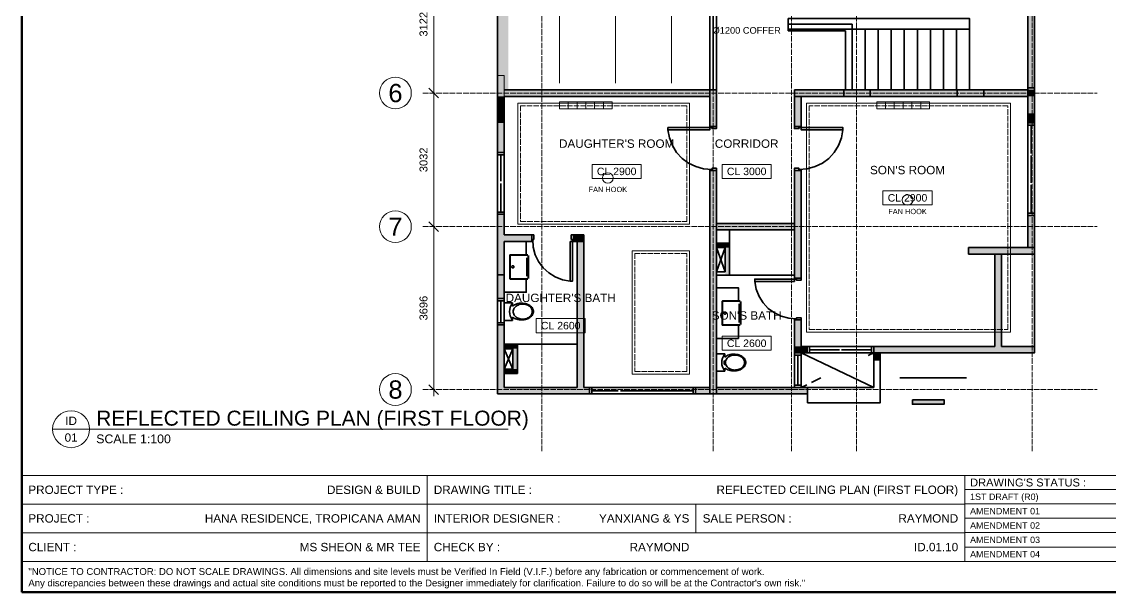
# Model space of a CAD drawing. Header units: millimetres. Extents: x 5 to 415, y 5 to 292.
# Drawn here: x 5 to 252, y 5 to 134.5 of the extents above; entities that cross this region are included whole.
import ezdxf
from ezdxf.enums import TextEntityAlignment as Align

# ---------------------------------------------------------------- set-up
doc = ezdxf.new("R2010")
doc.units = ezdxf.units.MM
doc.linetypes.add('DASHED', pattern=[1.524, 1.27, -0.254])
for name, color, linetype, lineweight in [('0-SHEET', 7, 'CONTINUOUS', 50), ('0-TITLE', 7, 'CONTINUOUS', 18), ('0-TITLE-TXT', 7, 'CONTINUOUS', 13), ('A-GRID', 8, 'DASHED', 13), ('A-GRID-TAG', 7, 'CONTINUOUS', 18), ('A-WALL', 250, 'CONTINUOUS', 35), ('A-WALL-FILL', 250, 'CONTINUOUS', 0), ('A-WIND', 7, 'CONTINUOUS', 13), ('I-CEIL', 7, 'CONTINUOUS', 18), ('I-CEIL-COVE', 1, 'DASHED', 18), ('I-DIM', 5, 'CONTINUOUS', 13), ('I-NOTE', 1, 'CONTINUOUS', 13), ('I-ROOM', 7, 'CONTINUOUS', 13), ('I-TEXT', 7, 'CONTINUOUS', 13)]:
    doc.layers.add(name, color=color, linetype=linetype, lineweight=lineweight)
doc.styles.get("Standard").update_dxf_attribs({"font": 'arial.ttf'})

msp = doc.modelspace()

# ---------------------------------------------------------------- hatches: boundary and pattern name
at = {"layer": 'A-WALL-FILL', "true_color": 0x4d4d4d}
h = msp.add_hatch(color=7, dxfattribs=at)
h.dxf.hatch_style = 1
h.paths.add_polyline_path([(115.45, 176.39), (112.97, 176.39), (115.45, 119.01), (115.45, 176.39)])
h = msp.add_hatch(color=7, dxfattribs=at)
h.dxf.hatch_style = 1
h.paths.add_polyline_path([(112.97, 176.39), (115.45, 119.01), (112.97, 119.01), (112.97, 176.39)])
h = msp.add_hatch(color=7, dxfattribs=at)
h.dxf.hatch_style = 1
h.paths.add_polyline_path([(234.8, 148.73), (233.3, 148.73), (234.8, 119.01), (234.8, 148.73)])
h = msp.add_hatch(color=7, dxfattribs=at)
h.dxf.hatch_style = 1
h.paths.add_polyline_path([(233.3, 148.73), (234.8, 119.01), (233.3, 119.01), (233.3, 148.73)])
h = msp.add_hatch(color=7, dxfattribs=at)
h.dxf.hatch_style = 1
h.paths.add_polyline_path([(114.47, 114.28), (114.47, 122.28), (112.97, 114.28), (114.47, 114.28)])
h = msp.add_hatch(color=7, dxfattribs=at)
h.dxf.hatch_style = 1
h.paths.add_polyline_path([(114.47, 122.28), (112.97, 114.28), (112.97, 122.28), (114.47, 122.28)])
h = msp.add_hatch(color=7, dxfattribs=at)
h.dxf.hatch_style = 1
h.paths.add_polyline_path([(161.14, 119.01), (112.97, 119.01), (161.14, 117.51), (161.14, 119.01)])
h = msp.add_hatch(color=7, dxfattribs=at)
h.dxf.hatch_style = 1
h.paths.add_polyline_path([(112.97, 119.01), (161.14, 117.51), (112.97, 117.51), (112.97, 119.01)])
h = msp.add_hatch(color=7, dxfattribs=at)
h.dxf.hatch_style = 1
h.paths.add_polyline_path([(162.64, 119.01), (161.14, 119.01), (162.64, 110.71), (162.64, 119.01)])
h = msp.add_hatch(color=7, dxfattribs=at)
h.dxf.hatch_style = 1
h.paths.add_polyline_path([(161.14, 119.01), (162.64, 110.71), (161.14, 110.71), (161.14, 119.01)])
h = msp.add_hatch(color=7, dxfattribs=at)
h.dxf.hatch_style = 1
h.paths.add_polyline_path([(191.54, 119.01), (180.34, 119.01), (191.54, 117.51), (191.54, 119.01)])
h = msp.add_hatch(color=7, dxfattribs=at)
h.dxf.hatch_style = 1
h.paths.add_polyline_path([(180.34, 119.01), (191.54, 117.51), (180.34, 117.51), (180.34, 119.01)])
h = msp.add_hatch(color=7, dxfattribs=at)
h.dxf.hatch_style = 1
h.paths.add_polyline_path([(197.55, 117.51), (197.55, 119.01), (191.54, 117.51), (197.55, 117.51)])
h = msp.add_hatch(color=7, dxfattribs=at)
h.dxf.hatch_style = 1
h.paths.add_polyline_path([(197.55, 119.01), (191.54, 117.51), (191.54, 119.01), (197.55, 119.01)])
h = msp.add_hatch(color=7, dxfattribs=at)
h.dxf.hatch_style = 1
h.paths.add_polyline_path([(217.3, 119.01), (197.55, 119.01), (217.3, 117.51), (217.3, 119.01)])
h = msp.add_hatch(color=7, dxfattribs=at)
h.dxf.hatch_style = 1
h.paths.add_polyline_path([(197.55, 119.01), (217.3, 117.51), (197.55, 117.51), (197.55, 119.01)])
h = msp.add_hatch(color=7, dxfattribs=at)
h.dxf.hatch_style = 1
h.paths.add_polyline_path([(223.3, 117.51), (223.3, 119.01), (217.3, 117.51), (223.3, 117.51)])
h = msp.add_hatch(color=7, dxfattribs=at)
h.dxf.hatch_style = 1
h.paths.add_polyline_path([(223.3, 119.01), (217.3, 117.51), (217.3, 119.01), (223.3, 119.01)])
h = msp.add_hatch(color=7, dxfattribs=at)
h.dxf.hatch_style = 1
h.paths.add_polyline_path([(233.3, 119.01), (223.3, 119.01), (233.3, 117.51), (233.3, 119.01)])
h = msp.add_hatch(color=7, dxfattribs=at)
h.dxf.hatch_style = 1
h.paths.add_polyline_path([(223.3, 119.01), (233.3, 117.51), (223.3, 117.51), (223.3, 119.01)])
h = msp.add_hatch(color=7, dxfattribs=at)
h.dxf.hatch_style = 1
h.paths.add_polyline_path([(233.3, 113.49), (234.8, 113.49), (233.3, 119.48), (233.3, 113.49)])
h = msp.add_hatch(color=7, dxfattribs=at)
h.dxf.hatch_style = 1
h.paths.add_polyline_path([(234.8, 113.49), (233.3, 119.48), (234.8, 119.48), (234.8, 113.49)])
h = msp.add_hatch(color=7, dxfattribs=at)
h.dxf.hatch_style = 1
h.paths.add_polyline_path([(234.8, 119.01), (233.3, 119.01), (234.8, 117.51), (234.8, 119.01)])
h = msp.add_hatch(color=7, dxfattribs=at)
h.dxf.hatch_style = 1
h.paths.add_polyline_path([(233.3, 119.01), (234.8, 117.51), (233.3, 117.51), (233.3, 119.01)])
h = msp.add_hatch(color=7, dxfattribs=at)
h.dxf.hatch_style = 1
h.paths.add_polyline_path([(114.47, 117.51), (112.97, 117.51), (114.47, 114.75), (114.47, 117.51)])
h = msp.add_hatch(color=7, dxfattribs=at)
h.dxf.hatch_style = 1
h.paths.add_polyline_path([(112.97, 117.51), (114.47, 114.75), (112.97, 114.75), (112.97, 117.51)])
h = msp.add_hatch(color=7, dxfattribs=at)
h.dxf.hatch_style = 1
h.paths.add_polyline_path([(181.84, 117.51), (180.34, 117.51), (181.84, 110.71), (181.84, 117.51)])
h = msp.add_hatch(color=7, dxfattribs=at)
h.dxf.hatch_style = 1
h.paths.add_polyline_path([(180.34, 117.51), (181.84, 110.71), (180.34, 110.71), (180.34, 117.51)])
h = msp.add_hatch(color=7, dxfattribs=at)
h.dxf.hatch_style = 1
h.paths.add_polyline_path([(234.8, 117.51), (233.3, 117.51), (234.8, 111.5), (234.8, 117.51)])
h = msp.add_hatch(color=7, dxfattribs=at)
h.dxf.hatch_style = 1
h.paths.add_polyline_path([(233.3, 117.51), (234.8, 111.5), (233.3, 111.5), (233.3, 117.51)])
h = msp.add_hatch(color=7, dxfattribs=at)
h.dxf.hatch_style = 1
h.paths.add_polyline_path([(114.47, 114.75), (112.97, 114.75), (114.47, 114.28), (114.47, 114.75)])
h = msp.add_hatch(color=7, dxfattribs=at)
h.dxf.hatch_style = 1
h.paths.add_polyline_path([(112.97, 114.75), (114.47, 114.28), (112.97, 114.28), (112.97, 114.75)])
h = msp.add_hatch(color=7, dxfattribs=at)
h.dxf.hatch_style = 1
h.paths.add_polyline_path([(114.47, 114.28), (112.97, 114.28), (114.47, 111.5), (114.47, 114.28)])
h = msp.add_hatch(color=7, dxfattribs=at)
h.dxf.hatch_style = 1
h.paths.add_polyline_path([(112.97, 114.28), (114.47, 111.5), (112.97, 111.5), (112.97, 114.28)])
h = msp.add_hatch(color=7, dxfattribs=at)
h.dxf.hatch_style = 1
h.paths.add_polyline_path([(114.47, 111.5), (112.97, 111.5), (114.47, 104.77), (114.47, 111.5)])
h = msp.add_hatch(color=7, dxfattribs=at)
h.dxf.hatch_style = 1
h.paths.add_polyline_path([(112.97, 111.5), (114.47, 104.77), (112.97, 104.77), (112.97, 111.5)])
h = msp.add_hatch(color=7, dxfattribs=at)
h.dxf.hatch_style = 1
h.paths.add_polyline_path([(234.8, 113.49), (233.3, 113.49), (234.8, 111.5), (234.8, 113.49)])
h = msp.add_hatch(color=7, dxfattribs=at)
h.dxf.hatch_style = 1
h.paths.add_polyline_path([(233.3, 113.49), (234.8, 111.5), (233.3, 111.5), (233.3, 113.49)])
h = msp.add_hatch(color=7, dxfattribs=at)
h.dxf.hatch_style = 1
h.paths.add_polyline_path([(162.64, 100.7), (161.14, 100.7), (162.64, 49.99), (162.64, 100.7)])
h = msp.add_hatch(color=7, dxfattribs=at)
h.dxf.hatch_style = 1
h.paths.add_polyline_path([(161.14, 100.7), (162.64, 49.99), (161.14, 49.99), (161.14, 100.7)])
h = msp.add_hatch(color=7, dxfattribs=at)
h.dxf.hatch_style = 1
h.paths.add_polyline_path([(181.84, 100.7), (180.34, 100.7), (181.84, 76.3), (181.84, 100.7)])
h = msp.add_hatch(color=7, dxfattribs=at)
h.dxf.hatch_style = 1
h.paths.add_polyline_path([(180.34, 100.7), (181.84, 76.3), (180.34, 76.3), (180.34, 100.7)])
h = msp.add_hatch(color=7, dxfattribs=at)
h.dxf.hatch_style = 1
h.paths.add_polyline_path([(114.47, 90.77), (112.97, 90.77), (114.47, 86.07), (114.47, 90.77)])
h = msp.add_hatch(color=7, dxfattribs=at)
h.dxf.hatch_style = 1
h.paths.add_polyline_path([(112.97, 90.77), (114.47, 86.07), (112.97, 86.07), (112.97, 90.77)])
h = msp.add_hatch(color=7, dxfattribs=at)
h.dxf.hatch_style = 1
h.paths.add_polyline_path([(234.8, 90.5), (233.3, 90.5), (234.8, 83.2), (234.8, 90.5)])
h = msp.add_hatch(color=7, dxfattribs=at)
h.dxf.hatch_style = 1
h.paths.add_polyline_path([(233.3, 90.5), (234.8, 83.2), (233.3, 83.2), (233.3, 90.5)])
h = msp.add_hatch(color=7, dxfattribs=at)
h.dxf.hatch_style = 1
h.paths.add_polyline_path([(180.34, 88.7), (162.64, 88.7), (180.34, 87.2), (180.34, 88.7)])
h = msp.add_hatch(color=7, dxfattribs=at)
h.dxf.hatch_style = 1
h.paths.add_polyline_path([(162.64, 88.7), (180.34, 87.2), (162.64, 87.2), (162.64, 88.7)])
h = msp.add_hatch(color=7, dxfattribs=at)
h.dxf.hatch_style = 1
h.paths.add_polyline_path([(120.71, 86.07), (112.97, 86.07), (120.71, 84.57), (120.71, 86.07)])
h = msp.add_hatch(color=7, dxfattribs=at)
h.dxf.hatch_style = 1
h.paths.add_polyline_path([(112.97, 86.07), (120.71, 84.57), (112.97, 84.57), (112.97, 86.07)])
h = msp.add_hatch(color=7, dxfattribs=at)
h.dxf.hatch_style = 1
h.paths.add_polyline_path([(114.47, 84.57), (112.97, 84.57), (114.47, 77.06), (114.47, 84.57)])
h = msp.add_hatch(color=7, dxfattribs=at)
h.dxf.hatch_style = 1
h.paths.add_polyline_path([(112.97, 84.57), (114.47, 77.06), (112.97, 77.06), (112.97, 84.57)])
h = msp.add_hatch(color=7, dxfattribs=at)
h.dxf.hatch_style = 1
h.paths.add_polyline_path([(132.52, 86.07), (130.21, 86.07), (132.52, 84.57), (132.52, 86.07)])
h = msp.add_hatch(color=7, dxfattribs=at)
h.dxf.hatch_style = 1
h.paths.add_polyline_path([(130.21, 86.07), (132.52, 84.57), (130.21, 84.57), (130.21, 86.07)])
h = msp.add_hatch(color=7, dxfattribs=at)
h.dxf.hatch_style = 1
h.paths.add_polyline_path([(132.52, 84.57), (131.02, 84.57), (132.52, 51.49), (132.52, 84.57)])
h = msp.add_hatch(color=7, dxfattribs=at)
h.dxf.hatch_style = 1
h.paths.add_polyline_path([(131.02, 84.57), (132.52, 51.49), (131.02, 51.49), (131.02, 84.57)])
h = msp.add_hatch(color=7, dxfattribs=at)
h.dxf.hatch_style = 1
h.paths.add_polyline_path([(165.64, 84.2), (162.64, 84.2), (165.64, 83.2), (165.64, 84.2)])
h = msp.add_hatch(color=7, dxfattribs=at)
h.dxf.hatch_style = 1
h.paths.add_polyline_path([(162.64, 84.2), (165.64, 83.2), (162.64, 83.2), (162.64, 84.2)])
h = msp.add_hatch(color=7, dxfattribs=at)
h.dxf.hatch_style = 1
h.paths.add_polyline_path([(165.64, 83.2), (164.64, 83.2), (165.64, 76.95), (165.64, 83.2)])
h = msp.add_hatch(color=7, dxfattribs=at)
h.dxf.hatch_style = 1
h.paths.add_polyline_path([(164.64, 83.2), (165.64, 76.95), (164.64, 76.95), (164.64, 83.2)])
h = msp.add_hatch(color=7, dxfattribs=at)
h.dxf.hatch_style = 1
h.paths.add_polyline_path([(234.8, 83.19), (219.8, 83.19), (234.8, 81.7), (234.8, 83.19)])
h = msp.add_hatch(color=7, dxfattribs=at)
h.dxf.hatch_style = 1
h.paths.add_polyline_path([(219.8, 83.19), (234.8, 81.7), (219.8, 81.7), (219.8, 83.19)])
h = msp.add_hatch(color=7, dxfattribs=at)
h.dxf.hatch_style = 1
h.paths.add_polyline_path([(227.34, 81.7), (225.83, 81.7), (227.34, 66.8), (227.34, 81.7)])
h = msp.add_hatch(color=7, dxfattribs=at)
h.dxf.hatch_style = 1
h.paths.add_polyline_path([(225.83, 81.7), (227.34, 66.8), (225.83, 66.8), (225.83, 81.7)])
h = msp.add_hatch(color=7, dxfattribs=at)
h.dxf.hatch_style = 1
h.paths.add_polyline_path([(234.8, 83.2), (231.06, 83.2), (234.8, 83.19), (234.8, 83.2)])
h = msp.add_hatch(color=7, dxfattribs=at)
h.dxf.hatch_style = 1
h.paths.add_polyline_path([(231.06, 83.2), (234.8, 83.19), (231.06, 83.19), (231.06, 83.2)])
h = msp.add_hatch(color=7, dxfattribs=at)
h.dxf.hatch_style = 1
h.paths.add_polyline_path([(114.47, 77.06), (112.97, 77.06), (114.47, 71.67), (114.47, 77.06)])
h = msp.add_hatch(color=7, dxfattribs=at)
h.dxf.hatch_style = 1
h.paths.add_polyline_path([(112.97, 77.06), (114.47, 71.67), (112.97, 71.67), (112.97, 77.06)])
h = msp.add_hatch(color=7, dxfattribs=at)
h.dxf.hatch_style = 1
h.paths.add_polyline_path([(181.84, 66.8), (180.34, 66.8), (181.84, 60.79), (181.84, 66.8)])
h = msp.add_hatch(color=7, dxfattribs=at)
h.dxf.hatch_style = 1
h.paths.add_polyline_path([(180.34, 66.8), (181.84, 60.79), (180.34, 60.79), (180.34, 66.8)])
h = msp.add_hatch(color=7, dxfattribs=at)
h.dxf.hatch_style = 1
h.paths.add_polyline_path([(227.34, 66.8), (225.83, 66.8), (227.34, 60.79), (227.34, 66.8)])
h = msp.add_hatch(color=7, dxfattribs=at)
h.dxf.hatch_style = 1
h.paths.add_polyline_path([(225.83, 66.8), (227.34, 60.79), (225.83, 60.79), (225.83, 66.8)])
h = msp.add_hatch(color=7, dxfattribs=at)
h.dxf.hatch_style = 1
h.paths.add_polyline_path([(114.47, 65.67), (112.97, 65.67), (114.47, 51.49), (114.47, 65.67)])
h = msp.add_hatch(color=7, dxfattribs=at)
h.dxf.hatch_style = 1
h.paths.add_polyline_path([(112.97, 65.67), (114.47, 51.49), (112.97, 51.49), (112.97, 65.67)])
h = msp.add_hatch(color=7, dxfattribs=at)
h.dxf.hatch_style = 1
h.paths.add_polyline_path([(117.47, 61.27), (114.47, 61.27), (117.47, 60.26), (117.47, 61.27)])
h = msp.add_hatch(color=7, dxfattribs=at)
h.dxf.hatch_style = 1
h.paths.add_polyline_path([(114.47, 61.27), (117.47, 60.26), (114.47, 60.26), (114.47, 61.27)])
h = msp.add_hatch(color=7, dxfattribs=at)
h.dxf.hatch_style = 1
h.paths.add_polyline_path([(117.47, 60.26), (116.46, 60.26), (117.47, 60.26)])
h = msp.add_hatch(color=7, dxfattribs=at)
h.dxf.hatch_style = 1
h.paths.add_polyline_path([(116.46, 60.26), (117.47, 60.26), (116.97, 60.26), (116.46, 60.26)])
h = msp.add_hatch(color=7, dxfattribs=at)
h.dxf.hatch_style = 1
h.paths.add_polyline_path([(116.97, 60.26), (116.46, 60.26), (117.47, 60.25), (116.97, 60.26)])
h = msp.add_hatch(color=7, dxfattribs=at)
h.dxf.hatch_style = 1
h.paths.add_polyline_path([(116.46, 60.26), (117.47, 60.25), (116.46, 60.25), (116.46, 60.26)])
h = msp.add_hatch(color=7, dxfattribs=at)
h.dxf.hatch_style = 1
h.paths.add_polyline_path([(117.47, 60.25), (116.46, 60.25), (117.47, 55.65), (117.47, 60.25)])
h = msp.add_hatch(color=7, dxfattribs=at)
h.dxf.hatch_style = 1
h.paths.add_polyline_path([(116.46, 60.25), (117.47, 55.65), (116.46, 55.65), (116.46, 60.25)])
h = msp.add_hatch(color=7, dxfattribs=at)
h.dxf.hatch_style = 1
h.paths.add_polyline_path([(117.47, 60.26), (117.47, 60.25), (117.47, 60.26)])
h = msp.add_hatch(color=7, dxfattribs=at)
h.dxf.hatch_style = 1
h.paths.add_polyline_path([(183.24, 60.79), (180.34, 60.79), (183.24, 59.29), (183.24, 60.79)])
h = msp.add_hatch(color=7, dxfattribs=at)
h.dxf.hatch_style = 1
h.paths.add_polyline_path([(180.34, 60.79), (183.24, 59.29), (180.34, 59.29), (180.34, 60.79)])
h = msp.add_hatch(color=7, dxfattribs=at)
h.dxf.hatch_style = 1
h.paths.add_polyline_path([(234.8, 60.79), (198.33, 60.79), (234.8, 59.29), (234.8, 60.79)])
h = msp.add_hatch(color=7, dxfattribs=at)
h.dxf.hatch_style = 1
h.paths.add_polyline_path([(198.33, 60.79), (234.8, 59.29), (198.33, 59.29), (198.33, 60.79)])
h = msp.add_hatch(color=7, dxfattribs=at)
h.dxf.hatch_style = 1
h.paths.add_polyline_path([(199.83, 59.29), (198.33, 59.29), (199.83, 57.77), (199.83, 59.29)])
h = msp.add_hatch(color=7, dxfattribs=at)
h.dxf.hatch_style = 1
h.paths.add_polyline_path([(198.33, 59.29), (199.83, 57.77), (198.33, 57.77), (198.33, 59.29)])
h = msp.add_hatch(color=7, dxfattribs=at)
h.dxf.hatch_style = 1
h.paths.add_polyline_path([(117.47, 55.65), (114.47, 55.65), (117.47, 54.65), (117.47, 55.65)])
h = msp.add_hatch(color=7, dxfattribs=at)
h.dxf.hatch_style = 1
h.paths.add_polyline_path([(114.47, 55.65), (117.47, 54.65), (114.47, 54.65), (114.47, 55.65)])
h = msp.add_hatch(color=7, dxfattribs=at)
h.dxf.hatch_style = 1
h.paths.add_polyline_path([(133.87, 51.49), (112.97, 51.49), (133.87, 49.99), (133.87, 51.49)])
h = msp.add_hatch(color=7, dxfattribs=at)
h.dxf.hatch_style = 1
h.paths.add_polyline_path([(112.97, 51.49), (133.87, 49.99), (112.97, 49.99), (112.97, 51.49)])
h = msp.add_hatch(color=7, dxfattribs=at)
h.dxf.hatch_style = 1
h.paths.add_polyline_path([(161.14, 51.49), (157.87, 51.49), (161.14, 49.99), (161.14, 51.49)])
h = msp.add_hatch(color=7, dxfattribs=at)
h.dxf.hatch_style = 1
h.paths.add_polyline_path([(157.87, 51.49), (161.14, 49.99), (157.87, 49.99), (157.87, 51.49)])
h = msp.add_hatch(color=7, dxfattribs=at)
h.dxf.hatch_style = 1
h.paths.add_polyline_path([(183.34, 51.49), (162.64, 51.49), (183.34, 49.99), (183.34, 51.49)])
h = msp.add_hatch(color=7, dxfattribs=at)
h.dxf.hatch_style = 1
h.paths.add_polyline_path([(162.64, 51.49), (183.34, 49.99), (162.64, 49.99), (162.64, 51.49)])
h = msp.add_hatch(color=7, dxfattribs=at)
h.dxf.hatch_style = 1
h.paths.add_polyline_path([(214.3, 48.67), (207.11, 48.67), (214.3, 47.64), (214.3, 48.67)])
h = msp.add_hatch(color=7, dxfattribs=at)
h.dxf.hatch_style = 1
h.paths.add_polyline_path([(207.11, 48.67), (214.3, 47.64), (207.11, 47.64), (207.11, 48.67)])
at = {"layer": 'I-CEIL'}
h = msp.add_hatch(dxfattribs=at)
h.set_pattern_fill('ANSI31', scale=4, angle=45)
h.paths.add_polyline_path([(114.6, 120.5), (160.8, 120.5), (160.8, 168), (114.6, 168)])

# ---------------------------------------------------------------- linework, layer by layer
at = {"layer": '0-SHEET'}
msp.add_lwpolyline([(5, 5), (415, 5), (415, 292), (5, 292)], close=True, dxfattribs=at)
at = {"layer": '0-TITLE'}
for p, q in [((5, 31.5), (415, 31.5)), ((97, 12), (97, 31.5)), ((219, 12), (219, 31.5)), ((219, 28.3), (287, 28.3)), ((5, 25), (219, 25)), ((158, 18.5), (158, 25)), ((219, 25.04), (287, 25.04)), ((219, 21.78), (287, 21.78)), ((5, 18.5), (219, 18.5)), ((219, 18.52), (287, 18.52)), ((219, 15.26), (287, 15.26)), ((5, 12), (415, 12))]:
    msp.add_line(p, q, dxfattribs=at)
at = {"layer": 'A-GRID'}
for p, q in [((123, 37), (123, 272)), ((161.9, 37), (161.9, 272)), ((179.7, 37), (179.7, 272)), ((194.4, 37), (194.4, 272)), ((234.3, 37), (234.3, 272)), ((96, 118.28), (249, 118.28)), ((96, 87.96), (249, 87.96)), ((96, 51), (249, 51))]:
    msp.add_line(p, q, dxfattribs=at)
at = {"layer": 'A-GRID-TAG'}
for centre in [(89.8, 118.28), (89.8, 87.96), (89.8, 51)]:
    msp.add_circle(centre, 3.6, dxfattribs=at)
at = {"layer": 'A-WALL'}
for points in [[(112.97, 49.99), (112.97, 201.88)], [(234.8, 117.51), (234.8, 171.24)], [(115.45, 166.43), (161.89, 166.43), (161.89, 119.01)], [(161.14, 165.68), (161.14, 119.01), (161.14, 110.71)], [(162.64, 167.18), (162.64, 110.71)], [(233.3, 148.73), (233.3, 119.01)], [(178.95, 135.22), (178.95, 132.77), (220.05, 132.77), (220.05, 135.22), (178.95, 135.22)], [(193.44, 133.91), (178.95, 133.91), (178.95, 132.4)], [(193.44, 119.01), (193.44, 133.91)], [(191.94, 132.4), (178.95, 132.4)], [(180.34, 119.01), (191.94, 119.01), (191.94, 132.4)], [(196.39, 132.77), (196.39, 119.01), (193.44, 119.01), (193.44, 132.77), (196.39, 132.77)], [(199.35, 132.77), (199.35, 119.01), (196.39, 119.01), (196.39, 132.77), (199.35, 132.77)], [(202.31, 132.77), (202.31, 119.01), (199.35, 119.01), (199.35, 132.77), (202.31, 132.77)], [(205.27, 132.77), (205.27, 119.01), (202.31, 119.01), (202.31, 132.77), (205.27, 132.77)], [(208.23, 132.77), (208.23, 119.01), (205.27, 119.01), (205.27, 132.77), (208.23, 132.77)], [(211.18, 132.77), (211.18, 119.01), (208.23, 119.01), (208.23, 132.77), (211.18, 132.77)], [(214.14, 132.77), (214.14, 119.01), (211.18, 119.01), (211.18, 132.77), (214.14, 132.77)], [(217.1, 132.77), (217.1, 119.01), (214.14, 119.01), (214.14, 132.77), (217.1, 132.77)], [(220.05, 132.77), (220.05, 119.01), (217.1, 119.01), (217.1, 132.77), (220.05, 132.77)], [(162.64, 119.01), (114.47, 119.01)], [(233.3, 119.01), (180.34, 119.01)], [(180.34, 110.71), (180.34, 119.01)], [(197.55, 117.51), (191.54, 117.51), (191.54, 119.01), (197.55, 119.01), (197.55, 117.51)], [(223.3, 117.51), (217.3, 117.51), (217.3, 119.01), (223.3, 119.01), (223.3, 117.51)], [(223.3, 117.51), (223.3, 119.01)], [(233.3, 113.49), (233.3, 119.48), (234.8, 119.48), (234.8, 113.49), (233.3, 113.49)], [(233.3, 119.01), (233.3, 83.2)], [(161.14, 117.51), (114.47, 117.51)], [(114.47, 86.07), (114.47, 117.51)], [(233.3, 117.51), (180.34, 117.51)], [(181.84, 110.71), (181.84, 117.51)], [(191.34, 117.51), (198.84, 117.51)], [(233.3, 118.49), (233.3, 116.99)], [(234.8, 117.51), (234.8, 81.7)], [(233.3, 111.5), (234.8, 111.5)], [(233.3, 111.01), (233.3, 111.5), (234.8, 111.5), (234.8, 111.01), (233.3, 111.01)], [(151.64, 109.96), (161.14, 109.96), (161.14, 110.45), (151.64, 110.45), (151.64, 109.96)], [(151.64, 109.96), (151.97, 108.08), (152.64, 106.34), (153.61, 104.8), (154.85, 103.46), (156.3, 102.38), (157.94, 101.58), (159.74, 101.09), (161.64, 100.95)], [(162.64, 110.71), (161.14, 110.71)], [(162.64, 110.71), (161.14, 110.71), (161.14, 110.45), (161.65, 110.45), (161.65, 110.2), (162.64, 110.2), (162.64, 110.71)], [(181.84, 110.71), (180.34, 110.71)], [(180.34, 110.71), (181.84, 110.71), (181.84, 110.45), (181.34, 110.45), (181.34, 110.2), (180.34, 110.2), (180.34, 110.71)], [(181.33, 100.95), (183.23, 101.09), (185.03, 101.58), (186.67, 102.38), (188.12, 103.46), (189.36, 104.8), (190.33, 106.34), (191, 108.08), (191.33, 109.96)], [(191.34, 109.96), (181.84, 109.96), (181.84, 110.45), (191.34, 110.45), (191.34, 109.96)], [(234.05, 111.01), (234.05, 104.58)], [(112.97, 104.77), (114.47, 104.77), (114.47, 90.77), (112.97, 90.77), (112.97, 104.77)], [(114.47, 104.28), (114.47, 104.77), (112.97, 104.77), (112.97, 104.28), (114.47, 104.28)], [(113.72, 104.28), (113.72, 98.27)], [(234.05, 104.09), (234.05, 97.92)], [(162.64, 100.7), (161.14, 100.7), (161.14, 100.95), (161.65, 100.95), (161.65, 101.2), (162.64, 101.2), (162.64, 100.7)], [(161.14, 100.7), (161.14, 49.99)], [(162.64, 100.7), (161.14, 100.7)], [(161.14, 100.7), (161.14, 95.7)], [(162.64, 100.7), (162.64, 49.99)], [(180.34, 100.7), (181.84, 100.7), (181.84, 100.95), (181.34, 100.95), (181.34, 101.2), (180.34, 101.2), (180.34, 100.7)], [(180.34, 75.55), (180.34, 100.7)], [(180.34, 100.7), (181.84, 100.7)], [(180.34, 100.7), (181.84, 100.7)], [(181.84, 75.8), (181.84, 100.7)], [(113.72, 97.77), (113.72, 91.27)], [(234.05, 97.42), (234.05, 91)], [(114.47, 90.77), (114.47, 91.27), (112.97, 91.27), (112.97, 90.77), (114.47, 90.77)], [(233.3, 90.5), (233.3, 91), (234.8, 91), (234.8, 90.5), (233.3, 90.5)], [(234.8, 90.5), (233.3, 90.5)], [(180.34, 88.7), (162.64, 88.7)], [(180.34, 87.2), (162.64, 87.2)], [(165.64, 84.2), (162.64, 84.2), (162.64, 87.2), (165.64, 87.2), (165.64, 84.2)], [(121.2, 86.07), (114.47, 86.07)], [(120.95, 84.57), (114.47, 84.57)], [(131.02, 51.49), (114.47, 51.49), (114.47, 84.57)], [(119.47, 81.57), (119.47, 84.57), (114.47, 84.57), (114.47, 73.07), (119.47, 73.07), (119.47, 76.07)], [(120.71, 86.07), (120.71, 84.57), (120.95, 84.57), (120.95, 85.07), (121.2, 85.07), (121.2, 86.07), (120.71, 86.07)], [(120.95, 85.07), (121.07, 83.27), (121.53, 81.57), (122.29, 80.02), (123.31, 78.63), (124.57, 77.46), (126.03, 76.54), (127.67, 75.9), (129.45, 75.57)], [(132.52, 84.57), (129.46, 84.57)], [(129.46, 75.57), (129.46, 84.57), (129.96, 84.57), (129.96, 75.57), (129.46, 75.57)], [(132.52, 86.07), (129.7, 86.07)], [(130.21, 86.07), (130.21, 84.57), (129.96, 84.57), (129.96, 85.07), (129.7, 85.07), (129.7, 86.07), (130.21, 86.07)], [(131.02, 51.49), (131.02, 84.57)], [(132.52, 51.49), (132.52, 86.07)], [(165.64, 76.95), (162.64, 76.95), (162.64, 84.2), (165.64, 84.2), (165.64, 76.95)], [(115.84, 81.57), (115.82, 81.57), (115.8, 81.57), (115.78, 81.56), (115.77, 81.55), (115.76, 81.53), (115.75, 81.51), (115.74, 81.5), (115.74, 81.48)], [(119.84, 81.57), (115.84, 81.57)], [(164.64, 77.7), (162.64, 77.7), (162.64, 83.2), (164.64, 83.2), (164.64, 77.7)], [(164.64, 77.7), (162.64, 83.2)], [(162.64, 77.7), (164.64, 83.2)], [(234.8, 83.2), (219.8, 83.2)], [(219.8, 83.2), (219.8, 81.7)], [(219.8, 81.7), (234.8, 81.7)], [(225.83, 81.7), (225.83, 60.79)], [(227.34, 81.7), (227.34, 60.79)], [(234.8, 60.79), (234.8, 81.7), (227.34, 81.7), (227.34, 60.79), (234.8, 60.79)], [(115.75, 81.47), (115.75, 76.17)], [(115.84, 81.5), (115.83, 81.5), (115.83, 81.5), (115.82, 81.5), (115.82, 81.5), (115.81, 81.49), (115.81, 81.49), (115.81, 81.48), (115.81, 81.48)], [(115.82, 81.47), (115.82, 76.17)], [(119.84, 81.5), (115.84, 81.5)], [(116.42, 79.08), (116.37, 79.07), (116.32, 79.06), (116.28, 79.04), (116.25, 79.01), (116.22, 78.97), (116.19, 78.93), (116.18, 78.88), (116.17, 78.83), (116.18, 78.78), (116.19, 78.73), (116.22, 78.69), (116.25, 78.65), (116.28, 78.62), (116.32, 78.6), (116.37, 78.59), (116.42, 78.58), (116.47, 78.59), (116.52, 78.6), (116.56, 78.62), (116.6, 78.65), (116.63, 78.69), (116.65, 78.73), (116.67, 78.78), (116.67, 78.83), (116.67, 78.88), (116.65, 78.93), (116.63, 78.97), (116.6, 79.01), (116.56, 79.04), (116.52, 79.06), (116.47, 79.07), (116.42, 79.08)], [(119.59, 76.72), (119.59, 80.92)], [(119.66, 76.72), (119.66, 80.92)], [(119.92, 76.22), (119.92, 81.42)], [(119.99, 76.22), (119.99, 81.42)], [(114.47, 77.06), (112.97, 77.06), (112.97, 71.67), (114.47, 71.67), (114.47, 77.06)], [(165.64, 76.95), (180.34, 76.95)], [(115.74, 76.18), (115.74, 76.16), (115.75, 76.14), (115.76, 76.12), (115.77, 76.11), (115.78, 76.09), (115.8, 76.08), (115.82, 76.08), (115.84, 76.08)], [(115.81, 76.18), (115.81, 76.17), (115.81, 76.16), (115.81, 76.16), (115.82, 76.16), (115.82, 76.15), (115.83, 76.15), (115.83, 76.15), (115.84, 76.15)], [(115.84, 76.14), (119.84, 76.14)], [(115.84, 76.07), (119.84, 76.07)], [(171.33, 75.55), (180.34, 75.55), (180.34, 76.05), (171.33, 76.05), (171.33, 75.55)], [(171.33, 75.55), (171.66, 73.77), (172.3, 72.14), (173.22, 70.67), (174.39, 69.41), (175.78, 68.39), (177.33, 67.63), (179.03, 67.18), (180.84, 67.05)], [(181.84, 76.3), (180.34, 76.3), (180.34, 76.05), (180.83, 76.05), (180.83, 75.8), (181.84, 75.8), (181.84, 76.3)], [(114.47, 71.67), (114.47, 65.67), (112.97, 65.67), (112.97, 71.67), (114.47, 71.67)], [(114.47, 71.16), (114.47, 71.67), (112.97, 71.67), (112.97, 71.16), (114.47, 71.16)], [(167.64, 71.09), (167.64, 74.09), (162.64, 74.09), (162.64, 62.59), (167.64, 62.59), (167.64, 65.59)], [(113.72, 66.16), (113.72, 71.16)], [(114.47, 66.69), (114.47, 70.64)], [(114.47, 70.64), (116.39, 70.64)], [(116.32, 70.54), (116.04, 70.12), (115.84, 69.66), (115.72, 69.18), (115.67, 68.7), (115.72, 68.21), (115.84, 67.73), (116.04, 67.27), (116.32, 66.85)], [(116.39, 70.64), (116.39, 69.95)], [(116.39, 67.44), (116.59, 67.29), (116.81, 67.15), (117.06, 67.04), (117.32, 66.95), (117.59, 66.87), (117.86, 66.82), (118.16, 66.79), (118.44, 66.78), (118.73, 66.8), (119.02, 66.83), (119.29, 66.88), (119.56, 66.96), (119.82, 67.06), (120.06, 67.17), (120.28, 67.31), (120.48, 67.46), (120.65, 67.62), (120.8, 67.8), (120.92, 67.99), (121.01, 68.18), (121.08, 68.38), (121.11, 68.59), (121.11, 68.79), (121.08, 69), (121.01, 69.2), (120.92, 69.39), (120.8, 69.58), (120.65, 69.76), (120.48, 69.92), (120.28, 70.07), (120.06, 70.2), (119.82, 70.32), (119.56, 70.41), (119.29, 70.49), (119.02, 70.55), (118.73, 70.59), (118.44, 70.59), (118.16, 70.59), (117.86, 70.56), (117.59, 70.51), (117.32, 70.43), (117.06, 70.33), (116.81, 70.22), (116.59, 70.09), (116.39, 69.95)], [(116.5, 68.69), (116.51, 68.49), (116.55, 68.29), (116.63, 68.1), (116.73, 67.91), (116.87, 67.74), (117.03, 67.58), (117.21, 67.43), (117.4, 67.3), (117.63, 67.19), (117.86, 67.1), (118.11, 67.04), (118.36, 67), (118.61, 66.98), (118.87, 66.98), (119.13, 67.02), (119.38, 67.07), (119.62, 67.15), (119.85, 67.25), (120.06, 67.36), (120.25, 67.5), (120.42, 67.66), (120.56, 67.82), (120.68, 68), (120.78, 68.19), (120.83, 68.39), (120.86, 68.59), (120.86, 68.79), (120.83, 68.99), (120.78, 69.19), (120.68, 69.38), (120.56, 69.56), (120.42, 69.73), (120.25, 69.88), (120.06, 70.02), (119.85, 70.14), (119.62, 70.23), (119.38, 70.31), (119.13, 70.37), (118.87, 70.39), (118.61, 70.4), (118.36, 70.38), (118.11, 70.34), (117.86, 70.27), (117.63, 70.18), (117.4, 70.08), (117.21, 69.95), (117.03, 69.8), (116.87, 69.65), (116.73, 69.47), (116.63, 69.28), (116.55, 69.09), (116.51, 68.89), (116.5, 68.69)], [(164.01, 71.09), (163.99, 71.09), (163.97, 71.08), (163.96, 71.08), (163.94, 71.06), (163.93, 71.05), (163.92, 71.03), (163.92, 71.01), (163.91, 70.99)], [(163.92, 70.99), (163.92, 65.69)], [(164.01, 71.02), (164.01, 71.02), (164, 71.02), (164, 71.02), (163.99, 71.01), (163.99, 71.01), (163.99, 71), (163.99, 71), (163.99, 70.99)], [(163.99, 70.99), (163.99, 65.69)], [(168.01, 71.09), (164.02, 71.09)], [(168.01, 71.02), (164.02, 71.02)], [(167.77, 66.24), (167.77, 70.44)], [(167.83, 66.24), (167.83, 70.44)], [(168.09, 65.74), (168.09, 70.94)], [(168.16, 65.74), (168.16, 70.94)], [(116.39, 66.69), (114.47, 66.69)], [(116.39, 67.44), (116.39, 66.69)], [(164.6, 68.6), (164.55, 68.59), (164.5, 68.58), (164.46, 68.55), (164.42, 68.52), (164.39, 68.49), (164.37, 68.44), (164.35, 68.4), (164.35, 68.35), (164.35, 68.3), (164.37, 68.25), (164.39, 68.21), (164.42, 68.17), (164.46, 68.14), (164.5, 68.12), (164.55, 68.1), (164.6, 68.1), (164.65, 68.1), (164.69, 68.12), (164.74, 68.14), (164.77, 68.17), (164.8, 68.21), (164.83, 68.25), (164.84, 68.3), (164.85, 68.35), (164.84, 68.4), (164.83, 68.44), (164.8, 68.49), (164.77, 68.52), (164.74, 68.55), (164.69, 68.58), (164.65, 68.59), (164.6, 68.6)], [(181.84, 66.8), (180.34, 66.8), (180.34, 67.05), (180.83, 67.05), (180.83, 67.29), (181.84, 67.29), (181.84, 66.8)], [(180.34, 59.29), (180.34, 67.05)], [(181.84, 60.79), (181.84, 67.29)], [(114.47, 65.67), (114.47, 66.16), (112.97, 66.16), (112.97, 65.67), (114.47, 65.67)], [(163.91, 65.69), (163.92, 65.67), (163.92, 65.66), (163.93, 65.64), (163.94, 65.62), (163.96, 65.61), (163.97, 65.6), (163.99, 65.6), (164.01, 65.59)], [(163.99, 65.69), (163.99, 65.69), (163.99, 65.68), (163.99, 65.68), (163.99, 65.67), (164, 65.67), (164, 65.67), (164.01, 65.67), (164.01, 65.67)], [(164.02, 65.66), (168.01, 65.66)], [(164.02, 65.59), (168.01, 65.59)], [(114.47, 60.26), (114.47, 61.27), (117.47, 61.27), (117.47, 54.65)], [(114.47, 60.26), (116.46, 60.26), (116.46, 55.65), (114.47, 55.65), (114.47, 60.26)], [(114.47, 55.65), (116.46, 60.26)], [(116.46, 55.65), (114.47, 60.26)], [(117.47, 61.27), (131.02, 61.27)], [(227.34, 60.79), (234.8, 60.79), (234.8, 59.29), (180.34, 59.29)], [(180.34, 51.49), (180.34, 59.29)], [(180.34, 58.79), (180.34, 59.29), (181.84, 59.29), (181.84, 58.79), (180.34, 58.79)], [(225.83, 60.79), (181.84, 60.79)], [(181.84, 59.29), (183.24, 59.29), (183.24, 60.79)], [(181.84, 51.49), (181.84, 59.29)], [(181.84, 59.29), (198.33, 51.49)], [(183.73, 59.29), (183.24, 59.29), (183.24, 60.79), (183.73, 60.79), (183.73, 59.29)], [(190.53, 60.04), (183.73, 60.04)], [(197.82, 60.04), (191.03, 60.04)], [(198.33, 59.29), (197.04, 58.69)], [(198.33, 59.29), (197.82, 59.29), (197.82, 60.79), (198.33, 60.79), (198.33, 59.29)], [(198.33, 60.79), (198.33, 59.29)], [(198.33, 57.77), (198.33, 59.29)], [(199.83, 49.99), (199.83, 59.29)], [(162.64, 55.13), (162.64, 59.08)], [(162.64, 59.08), (164.56, 59.08)], [(164.5, 58.98), (164.22, 58.56), (164.01, 58.1), (163.89, 57.62), (163.85, 57.13), (163.89, 56.64), (164.01, 56.16), (164.22, 55.71), (164.5, 55.28)], [(164.42, 56.72), (164.42, 57.47), (164.78, 57.62)], [(164.56, 59.08), (164.56, 58.38)], [(164.56, 55.87), (164.77, 55.72), (164.99, 55.59), (165.23, 55.48), (165.49, 55.38), (165.76, 55.31), (166.04, 55.25), (166.33, 55.22), (166.62, 55.22), (166.91, 55.23), (167.19, 55.26), (167.47, 55.32), (167.74, 55.4), (168, 55.5), (168.23, 55.61), (168.46, 55.74), (168.65, 55.89), (168.83, 56.06), (168.98, 56.23), (169.1, 56.42), (169.19, 56.62), (169.25, 56.82), (169.29, 57.02), (169.29, 57.23), (169.25, 57.44), (169.19, 57.63), (169.1, 57.83), (168.98, 58.01), (168.83, 58.19), (168.65, 58.36), (168.46, 58.51), (168.23, 58.64), (168, 58.75), (167.74, 58.86), (167.47, 58.93), (167.19, 58.98), (166.91, 59.02), (166.62, 59.04), (166.33, 59.02), (166.04, 58.99), (165.76, 58.94), (165.49, 58.86), (165.23, 58.77), (164.99, 58.66), (164.77, 58.53), (164.56, 58.38)], [(164.67, 57.13), (164.69, 56.92), (164.73, 56.72), (164.81, 56.53), (164.91, 56.34), (165.04, 56.17), (165.2, 56.01), (165.38, 55.86), (165.58, 55.74), (165.8, 55.63), (166.03, 55.55), (166.28, 55.48), (166.54, 55.44), (166.79, 55.42), (167.05, 55.43), (167.31, 55.45), (167.56, 55.51), (167.8, 55.59), (168.02, 55.68), (168.23, 55.8), (168.42, 55.93), (168.6, 56.09), (168.74, 56.26), (168.86, 56.44), (168.95, 56.63), (169.01, 56.83), (169.04, 57.02), (169.04, 57.23), (169.01, 57.43), (168.95, 57.62), (168.86, 57.81), (168.74, 58), (168.6, 58.16), (168.42, 58.32), (168.23, 58.45), (168.02, 58.57), (167.8, 58.67), (167.56, 58.75), (167.31, 58.8), (167.05, 58.83), (166.79, 58.83), (166.54, 58.82), (166.28, 58.78), (166.03, 58.71), (165.8, 58.63), (165.58, 58.52), (165.38, 58.39), (165.2, 58.24), (165.04, 58.08), (164.91, 57.91), (164.81, 57.72), (164.73, 57.53), (164.69, 57.33), (164.67, 57.13)], [(181.09, 51.99), (181.09, 58.79)], [(198.33, 57.77), (198.33, 51.49), (183.34, 51.49), (183.34, 49.99), (183.34, 48), (199.83, 48), (199.83, 57.77), (198.33, 57.77)], [(114.47, 55.65), (114.47, 54.65), (117.47, 54.65)], [(164.56, 55.13), (162.64, 55.13)], [(164.81, 56.53), (164.42, 56.72)], [(164.56, 55.87), (164.56, 55.13)], [(180.34, 51.49), (180.34, 51.99), (181.84, 51.99), (181.84, 51.49), (180.34, 51.49)], [(183.12, 52.1), (181.84, 51.49)], [(186.33, 53.62), (184.19, 52.61)], [(204.29, 53.68), (219.36, 53.68)], [(183.34, 49.99), (112.97, 49.99)], [(161.14, 51.49), (132.52, 51.49)], [(134.37, 51.49), (133.87, 51.49), (133.87, 49.99), (134.37, 49.99), (134.37, 51.49)], [(134.37, 50.74), (140.37, 50.74)], [(140.87, 50.74), (157.37, 50.74)], [(157.87, 51.49), (157.37, 51.49), (157.37, 49.99), (157.87, 49.99), (157.87, 51.49)], [(181.84, 51.49), (162.64, 51.49)], [(181.84, 51.49), (198.33, 51.49)], [(207.11, 48.67), (207.11, 47.64), (214.3, 47.64), (214.3, 48.67), (207.11, 48.67)]]:
    msp.add_lwpolyline(points, dxfattribs=at)
at = {"layer": 'A-WIND'}
msp.add_lwpolyline([(114.47, 122.28), (114.47, 114.28), (112.97, 114.28), (112.97, 122.28), (114.47, 122.28)], dxfattribs=at)
at = {"layer": 'I-CEIL', "color": 3}
for p, q in [((129, 114.7), (129, 116.3)), ((131, 114.7), (131, 116.3)), ((133, 114.7), (133, 116.3)), ((135, 114.7), (135, 116.3)), ((137, 114.7), (137, 116.3)), ((201, 114.7), (201, 116.3)), ((203, 114.7), (203, 116.3)), ((205, 114.7), (205, 116.3)), ((207, 114.7), (207, 116.3)), ((209, 114.7), (209, 116.3))]:
    msp.add_line(p, q, dxfattribs=at)
for points in [[(127, 114.7), (139, 114.7), (139, 116.3), (127, 116.3)], [(199, 114.7), (211, 114.7), (211, 116.3), (199, 116.3)]]:
    msp.add_lwpolyline(points, close=True, dxfattribs=at)
at = {"layer": 'I-CEIL'}
for points in [[(117.6, 88.5), (156.5, 88.5), (156.5, 116), (117.6, 116)], [(183.1, 64), (229.4, 64), (229.4, 116), (183.1, 116)], [(143.5, 54.5), (156.5, 54.5), (156.5, 82.5), (143.5, 82.5)]]:
    msp.add_lwpolyline(points, close=True, dxfattribs=at)
for centre in [(138, 99), (206, 94)]:
    msp.add_circle(centre, 1.2, dxfattribs=at)
at = {"layer": 'I-CEIL-COVE', "color": 1}
for points in [[(118.2, 89.1), (155.9, 89.1), (155.9, 115.4), (118.2, 115.4)], [(183.7, 64.6), (228.8, 64.6), (228.8, 115.4), (183.7, 115.4)], [(144.1, 55.1), (155.9, 55.1), (155.9, 81.9), (144.1, 81.9)]]:
    msp.add_lwpolyline(points, close=True, dxfattribs=at)
at = {"layer": 'I-DIM'}
for p, q in [((98.5, 116.78), (98.5, 151)), ((99.6, 117.18), (97.4, 119.38)), ((99.6, 117.18), (97.4, 119.38)), ((98.5, 86.46), (98.5, 119.78)), ((99.6, 86.86), (97.4, 89.06)), ((99.6, 86.86), (97.4, 89.06)), ((98.5, 49.5), (98.5, 89.46)), ((99.6, 49.9), (97.4, 52.1))]:
    msp.add_line(p, q, dxfattribs=at)
at = {"layer": 'I-NOTE', "color": 1}
for points in [[(134.43, 98.9), (145.57, 98.9), (145.57, 102.1), (134.43, 102.1)], [(163.93, 98.9), (175.07, 98.9), (175.07, 102.1), (163.93, 102.1)], [(200.43, 92.9), (211.57, 92.9), (211.57, 96.1), (200.43, 96.1)], [(121.72, 63.9), (132.88, 63.9), (132.88, 67.1), (121.72, 67.1)], [(163.93, 59.9), (175.07, 59.9), (175.07, 63.1), (163.93, 63.1)]]:
    msp.add_lwpolyline(points, close=True, dxfattribs=at)
at = {"layer": 'I-TEXT'}
for p, q in [((12, 42), (20.4, 42)), ((20.4, 42), (115.4, 42))]:
    msp.add_line(p, q, dxfattribs=at)
msp.add_circle((16.2, 42), 4.2, dxfattribs=at)

# ---------------------------------------------------------------- texts
at = {"layer": '0-TITLE-TXT'}
for s, height, p in [("DRAWING'S STATUS :", 1.8, (220.2, 29.9)), ('PROJECT TYPE :', 1.9, (6.5, 28.25)), ('DRAWING TITLE :', 1.9, (98.5, 28.25)), ('1ST DRAFT (R0)', 1.45, (220.2, 26.67)), ('PROJECT :', 1.9, (6.5, 21.75)), ('INTERIOR DESIGNER :', 1.9, (98.5, 21.75)), ('SALE PERSON :', 1.9, (159.5, 21.75)), ('AMENDMENT 01', 1.45, (220.2, 23.41)), ('AMENDMENT 02', 1.45, (220.2, 20.15)), ('AMENDMENT 03', 1.45, (220.2, 16.89)), ('CLIENT :', 1.9, (6.5, 15.25)), ('CHECK BY :', 1.9, (98.5, 15.25)), ('AMENDMENT 04', 1.45, (220.2, 13.63)), ('"NOTICE TO CONTRACTOR: DO NOT SCALE DRAWINGS. All dimensions and site levels must be Verified In Field (V.I.F.) before any fabrication or commencement of work.', 1.55, (6.5, 9.7)), ('Any discrepancies between these drawings and actual site conditions must be reported to the Designer immediately for clarification. Failure to do so will be at the Contractor\'s own risk."', 1.55, (6.5, 7.1))]:
    msp.add_text(s, height=height, dxfattribs=at).set_placement(p, align=Align.MIDDLE_LEFT)
for s, p in [('DESIGN & BUILD', (95.5, 28.25)), ('REFLECTED CEILING PLAN (FIRST FLOOR)', (217.5, 28.25)), ('HANA RESIDENCE, TROPICANA AMAN', (95.5, 21.75)), ('YANXIANG & YS', (156.5, 21.75)), ('RAYMOND', (217.5, 21.75)), ('MS SHEON & MR TEE', (95.5, 15.25)), ('RAYMOND', (156.5, 15.25)), ('ID.01.10', (217.5, 15.25))]:
    msp.add_text(s, height=1.9, dxfattribs=at).set_placement(p, align=Align.MIDDLE_RIGHT)
at = {"layer": 'A-GRID-TAG'}
for s, p in [('6', (89.8, 118.28)), ('7', (89.8, 87.96)), ('8', (89.8, 51))]:
    msp.add_text(s, height=4.14, dxfattribs=at).set_placement(p, align=Align.MIDDLE_CENTER)
at = {"layer": 'I-DIM'}
for s, p in [('3122', (97.6, 133.89)), ('3032', (97.6, 103.12)), ('3696', (97.6, 69.48))]:
    msp.add_text(s, height=1.8, rotation=90, dxfattribs=at).set_placement(p, align=Align.BOTTOM_CENTER)
at = {"layer": 'I-NOTE', "color": 1}
for s, height, p in [('Ø1200 COFFER', 1.5, (169.5, 132.5)), ('CL 2900', 1.7, (140, 100.5)), ('CL 3000', 1.7, (169.5, 100.5)), ('FAN HOOK', 1.2, (138, 96.4)), ('CL 2900', 1.7, (206, 94.5)), ('FAN HOOK', 1.2, (206, 91.4)), ('CL 2600', 1.7, (127.3, 65.5)), ('CL 2600', 1.7, (169.5, 61.5))]:
    msp.add_text(s, height=height, dxfattribs=at).set_placement(p, align=Align.MIDDLE_CENTER)
at = {"layer": 'I-ROOM'}
for s, p in [("DAUGHTER'S ROOM", (140, 106.8)), ('CORRIDOR', (169.5, 106.8)), ("SON'S ROOM", (206, 100.8)), ("DAUGHTER'S BATH", (127.3, 71.8)), ("SON'S BATH", (169.5, 67.8))]:
    msp.add_text(s, height=1.9, dxfattribs=at).set_placement(p, align=Align.MIDDLE_CENTER)
at = {"layer": 'I-TEXT'}
for s, p in [('ID', (16.2, 43.9)), ('01', (16.2, 40.1))]:
    msp.add_text(s, height=1.9, dxfattribs=at).set_placement(p, align=Align.MIDDLE_CENTER)
for s, height, p in [('REFLECTED CEILING PLAN (FIRST FLOOR)', 3.4, (21.9, 42.8)), ('SCALE 1:100', 2, (21.9, 38.8))]:
    msp.add_text(s, height=height, dxfattribs=at).set_placement(p)

doc.saveas('drawing.dxf')
